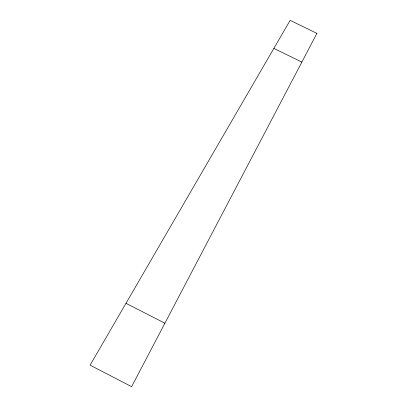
<?xml version="1.0" encoding="UTF-8"?>
<svg xmlns="http://www.w3.org/2000/svg" width="407" height="407" viewBox="0 0 407 407"><rect width="100%" height="100%" fill="white"/><g stroke="black" fill="none" stroke-linecap="round" stroke-linejoin="round"><path stroke-width="0.61" d="M273.865 48.397L301.857 62.088M125.982 303.301L164.906 323.214M316.911 33.379L131.634 386.65L90.089 365.171L290.135 20.35L316.911 33.379"/></g></svg>
